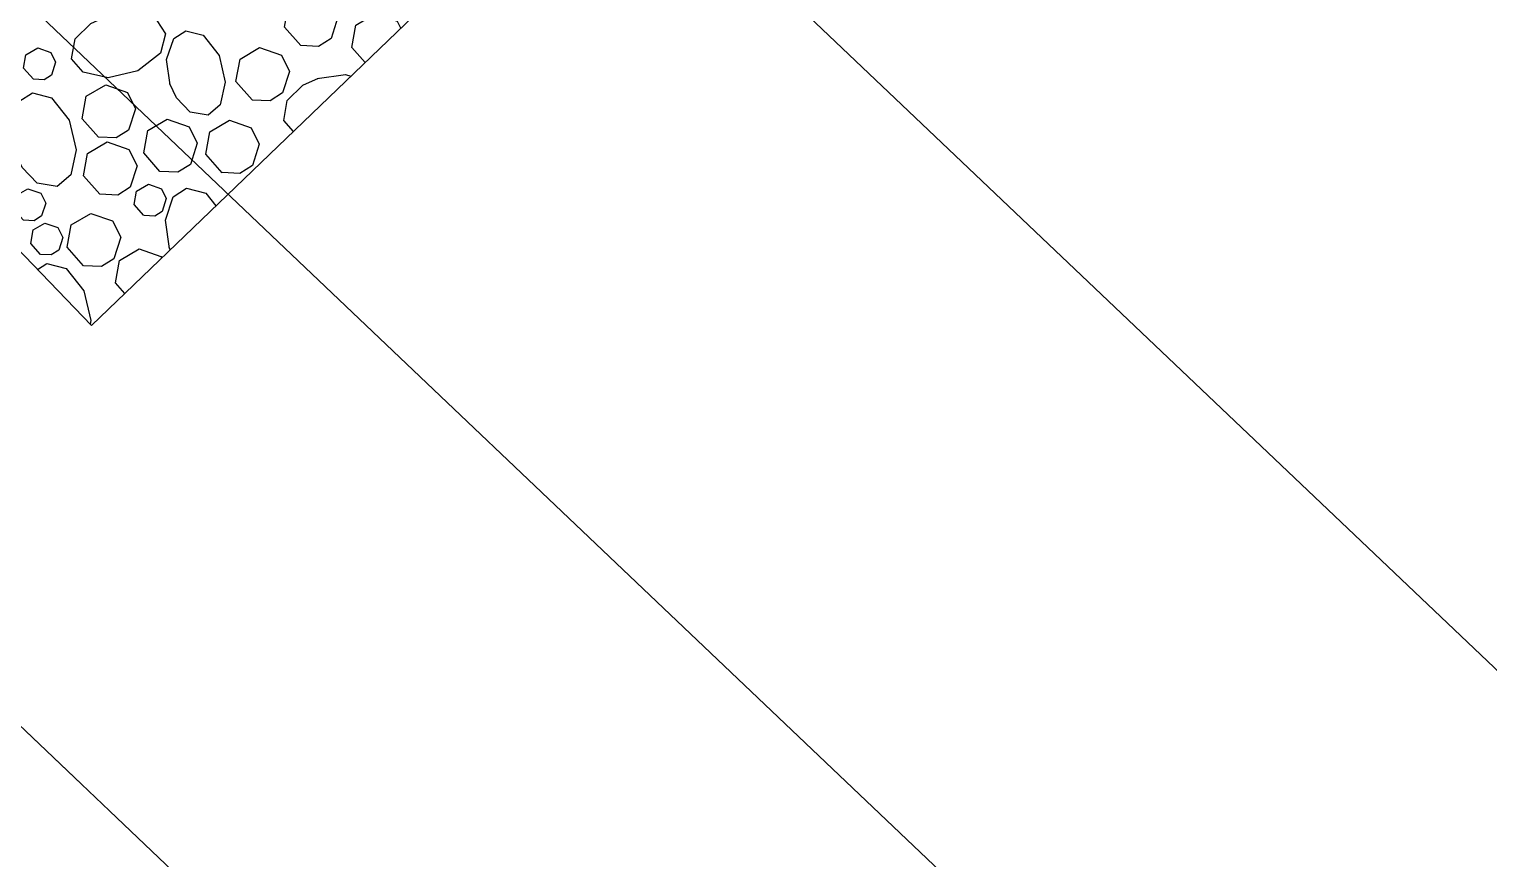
# Model space of a CAD drawing. Header units: inches. Extents: x -5337 to 1057, y 15227 to 19227.
# Drawn here: x -1702.6 to -1685.35, y 17336.59 to 17346.4 of the extents above; entities that cross this region are included whole.
import ezdxf

# ---------------------------------------------------------------- set-up
doc = ezdxf.new("R2010")
doc.units = ezdxf.units.IN
doc.header["$LTSCALE"] = 150
doc.header["$MEASUREMENT"] = 0
doc.layers.add('PAVING', color=7, linetype='Continuous')

msp = doc.modelspace()

# ---------------------------------------------------------------- linework, layer by layer
at = {"color": 5}
for p, q in [((-1726.505, 17360.793), (-1664.513, 17301.845)), ((-1716.191, 17359.609), (-1660.444, 17306.6)), ((-1705.876, 17358.426), (-1656.375, 17311.355))]:
    msp.add_line(p, q, dxfattribs=at)
at = {"layer": 'PAVING', "color": 1, "flags": 128}
msp.add_lwpolyline([(-1708.793, 17350.105), (-1701.862, 17342.895), (-1687.444, 17356.756), (-1694.375, 17363.965)], close=True, dxfattribs=at)
for points in [[(-1699.39, 17346.204), (-1699.584, 17346.423), (-1699.536, 17346.687), (-1699.304, 17346.824), (-1699.047, 17346.734), (-1698.952, 17346.541), (-1699.032, 17346.287), (-1699.179, 17346.195), (-1699.39, 17346.204)], [(-1701.703, 17346.545), (-1701.367, 17346.593), (-1701.093, 17346.501), (-1700.99, 17346.342), (-1701.049, 17346.115), (-1701.314, 17345.905), (-1701.665, 17345.824), (-1701.961, 17345.889), (-1702.098, 17346.047), (-1702.057, 17346.286), (-1701.872, 17346.464), (-1701.688, 17346.55)], [(-1698.629, 17346.004), (-1698.787, 17346.183), (-1698.74, 17346.448), (-1698.508, 17346.584), (-1698.251, 17346.494), (-1698.208, 17346.408)], [(-1700.932, 17345.739), (-1700.975, 17346.04), (-1700.892, 17346.287), (-1700.749, 17346.38), (-1700.545, 17346.327), (-1700.356, 17346.089), (-1700.283, 17345.773), (-1700.342, 17345.506), (-1700.484, 17345.382), (-1700.699, 17345.419), (-1700.859, 17345.586), (-1700.936, 17345.752)], [(-1702.55, 17345.807), (-1702.666, 17345.938), (-1702.637, 17346.097), (-1702.498, 17346.179), (-1702.344, 17346.125), (-1702.287, 17346.009), (-1702.335, 17345.857), (-1702.423, 17345.801), (-1702.55, 17345.807)], [(-1699.963, 17345.562), (-1700.156, 17345.781), (-1700.108, 17346.045), (-1699.877, 17346.181), (-1699.62, 17346.092), (-1699.524, 17345.898), (-1699.605, 17345.645), (-1699.752, 17345.552), (-1699.963, 17345.561)], [(-1699.477, 17345.188), (-1699.591, 17345.319), (-1699.55, 17345.557), (-1699.365, 17345.735), (-1699.181, 17345.821)], [(-1699.195, 17345.816), (-1698.86, 17345.864), (-1698.797, 17345.843)], [(-1702.765, 17344.935), (-1702.813, 17345.27), (-1702.721, 17345.545), (-1702.562, 17345.648), (-1702.335, 17345.589), (-1702.125, 17345.324), (-1702.044, 17344.973), (-1702.109, 17344.677), (-1702.267, 17344.539), (-1702.506, 17344.58), (-1702.684, 17344.765), (-1702.77, 17344.949)], [(-1701.782, 17345.122), (-1701.975, 17345.341), (-1701.927, 17345.606), (-1701.695, 17345.742), (-1701.438, 17345.652), (-1701.343, 17345.459), (-1701.424, 17345.206), (-1701.57, 17345.113), (-1701.782, 17345.122)], [(-1701.054, 17344.716), (-1701.246, 17344.936), (-1701.199, 17345.2), (-1700.967, 17345.336), (-1700.71, 17345.246), (-1700.614, 17345.053), (-1700.695, 17344.8), (-1700.842, 17344.707), (-1701.054, 17344.716)], [(-1700.321, 17344.702), (-1700.514, 17344.922), (-1700.466, 17345.186), (-1700.234, 17345.322), (-1699.977, 17345.233), (-1699.882, 17345.039), (-1699.962, 17344.786), (-1700.109, 17344.693), (-1700.321, 17344.703)], [(-1701.764, 17344.447), (-1701.957, 17344.666), (-1701.909, 17344.931), (-1701.677, 17345.067), (-1701.42, 17344.977), (-1701.325, 17344.784), (-1701.405, 17344.531), (-1701.552, 17344.438), (-1701.763, 17344.447)], [(-1701.243, 17344.195), (-1701.359, 17344.327), (-1701.33, 17344.485), (-1701.191, 17344.567), (-1701.037, 17344.513), (-1700.979, 17344.397), (-1701.028, 17344.245), (-1701.116, 17344.19), (-1701.242, 17344.195)], [(-1702.668, 17344.141), (-1702.784, 17344.273), (-1702.755, 17344.431), (-1702.616, 17344.513), (-1702.461, 17344.459), (-1702.404, 17344.343), (-1702.452, 17344.191), (-1702.54, 17344.135), (-1702.668, 17344.141)], [(-1700.942, 17343.806), (-1700.99, 17344.141), (-1700.898, 17344.417), (-1700.739, 17344.519), (-1700.512, 17344.46), (-1700.392, 17344.309)], [(-1701.957, 17343.602), (-1702.15, 17343.821), (-1702.102, 17344.085), (-1701.871, 17344.222), (-1701.613, 17344.132), (-1701.518, 17343.939), (-1701.599, 17343.685), (-1701.746, 17343.593), (-1701.957, 17343.602)], [(-1702.465, 17343.736), (-1702.581, 17343.867), (-1702.552, 17344.026), (-1702.413, 17344.107), (-1702.259, 17344.054), (-1702.202, 17343.938), (-1702.25, 17343.786), (-1702.338, 17343.73), (-1702.465, 17343.736)], [(-1701.468, 17343.275), (-1701.579, 17343.4), (-1701.531, 17343.664), (-1701.299, 17343.801), (-1701.042, 17343.711), (-1701.033, 17343.693)], [(-1700.932, 17343.79), (-1700.947, 17343.821)], [(-1702.5, 17343.558), (-1702.389, 17343.63), (-1702.162, 17343.571), (-1701.952, 17343.306), (-1701.871, 17342.955), (-1701.88, 17342.913)]]:
    msp.add_lwpolyline(points, dxfattribs=at)

doc.saveas('drawing.dxf')
